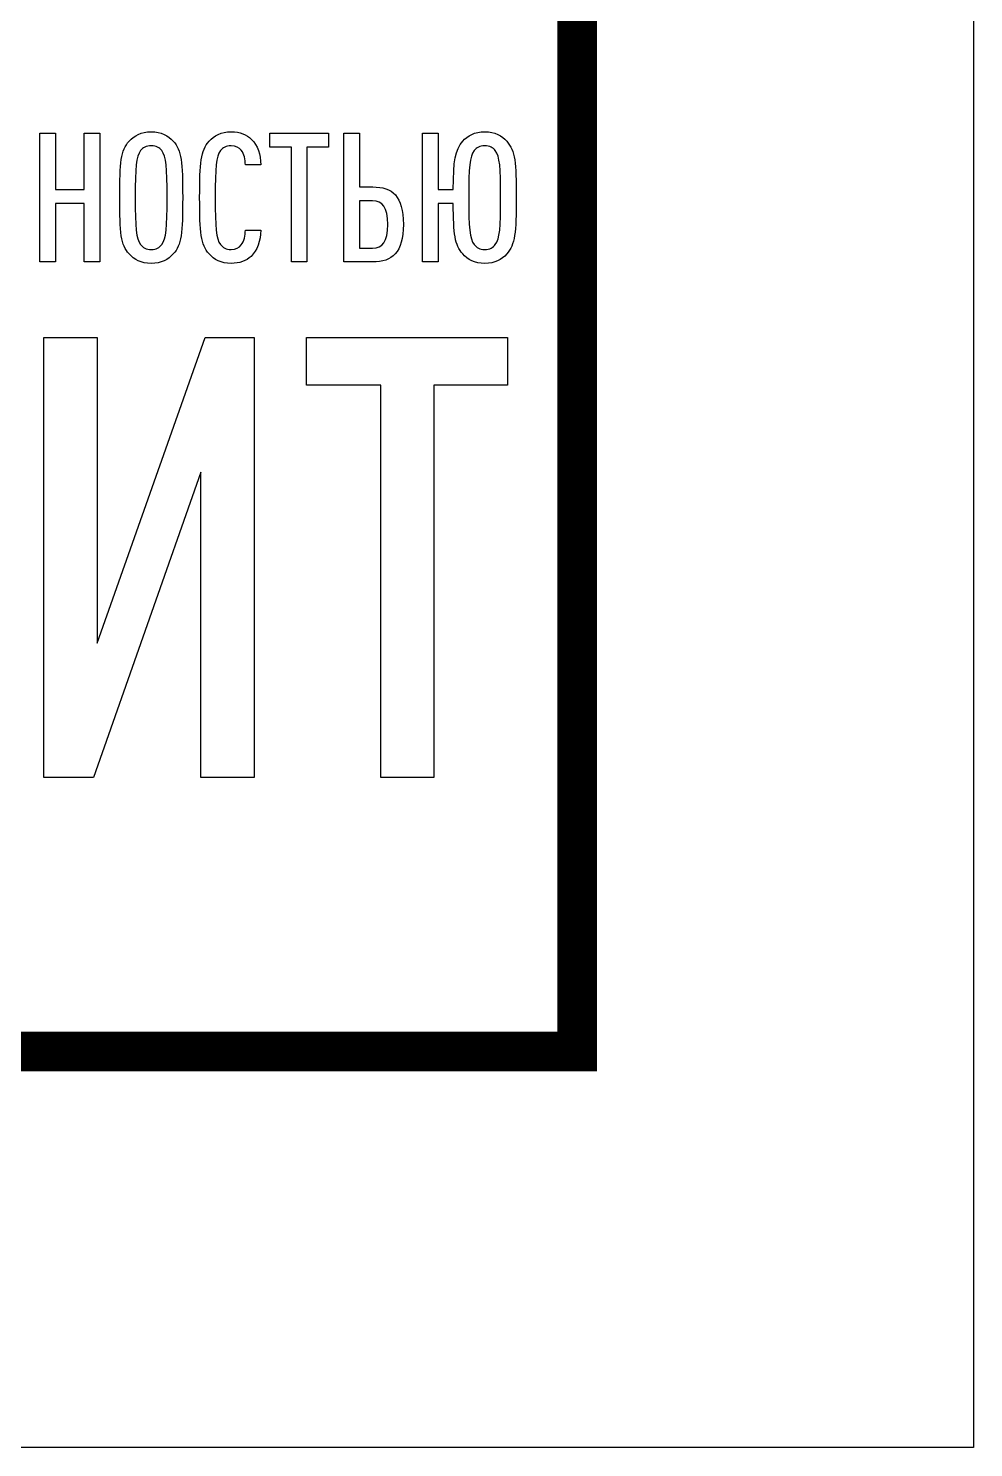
# Model space of a CAD drawing. Header units: millimetres. Extents: x 1601 to 14530, y 1157 to 12625.
# Drawn here: x 7773.16 to 7785.08, y 2141.44 to 2159.36 of the extents above; entities that cross this region are included whole.
import ezdxf

# ---------------------------------------------------------------- set-up
doc = ezdxf.new("R2010")
doc.units = ezdxf.units.MM

# ---------------------------------------------------------------- blocks, each defined once
blk = doc.blocks.new('Лого')
at = {"color": 159}
for points, knots in [([(9.0238, 1.9399), (9.0238, 1.9399), (9.0238, 2.3015), (9.0238, 2.3015), (9.0238, 2.3015), (9.0238, 2.3015), (8.9801, 2.3015), (8.9801, 2.3015), (8.9801, 2.3015), (8.9801, 2.3015), (8.9801, 2.1436), (8.9801, 2.1436), (8.9801, 2.1436), (8.9801, 2.1436), (8.8998, 2.1436), (8.8998, 2.1436), (8.8998, 2.1436), (8.8998, 2.1436), (8.8998, 2.3015), (8.8998, 2.3015), (8.8998, 2.3015), (8.8998, 2.3015), (8.8561, 2.3015), (8.8561, 2.3015), (8.8561, 2.3015), (8.8561, 2.3015), (8.8561, 1.9399), (8.8561, 1.9399), (8.8561, 1.9399), (8.8561, 1.9399), (8.8998, 1.9399), (8.8998, 1.9399), (8.8998, 1.9399), (8.8998, 1.9399), (8.8998, 2.1039), (8.8998, 2.1039), (8.8998, 2.1039), (8.8998, 2.1039), (8.9801, 2.1039), (8.9801, 2.1039), (8.9801, 2.1039), (8.9801, 2.1039), (8.9801, 1.9399), (8.9801, 1.9399), (8.9801, 1.9399), (8.9801, 1.9399), (9.0238, 1.9399), (9.0238, 1.9399)], [0, 0, 0, 0, 0.076923, 0.076923, 0.076923, 0.076923, 0.153846, 0.153846, 0.153846, 0.153846, 0.230769, 0.230769, 0.230769, 0.230769, 0.307692, 0.307692, 0.307692, 0.307692, 0.384615, 0.384615, 0.384615, 0.384615, 0.461538, 0.461538, 0.461538, 0.461538, 0.538462, 0.538462, 0.538462, 0.538462, 0.615385, 0.615385, 0.615385, 0.615385, 0.692308, 0.692308, 0.692308, 0.692308, 0.769231, 0.769231, 0.769231, 0.769231, 0.846154, 0.846154, 0.846154, 0.846154, 1, 1, 1, 1]), ([(9.2569, 2.1207), (9.2569, 2.2208), (9.2538, 2.2533), (9.2305, 2.2792), (9.2305, 2.2792), (9.2163, 2.2949), (9.197, 2.3056), (9.1685, 2.3056), (9.1685, 2.3056), (9.1401, 2.3056), (9.1208, 2.2949), (9.1065, 2.2792), (9.1065, 2.2792), (9.0832, 2.2533), (9.0801, 2.2208), (9.0801, 2.1207), (9.0801, 2.1207), (9.0801, 2.0206), (9.0832, 1.9881), (9.1065, 1.9622), (9.1065, 1.9622), (9.1208, 1.9465), (9.1401, 1.9358), (9.1685, 1.9358), (9.1685, 1.9358), (9.197, 1.9358), (9.2163, 1.9465), (9.2305, 1.9622), (9.2305, 1.9622), (9.2538, 1.9881), (9.2569, 2.0206), (9.2569, 2.1207)], [0, 0, 0, 0, 0.111111, 0.111111, 0.111111, 0.111111, 0.222222, 0.222222, 0.222222, 0.222222, 0.333333, 0.333333, 0.333333, 0.333333, 0.444444, 0.444444, 0.444444, 0.444444, 0.555556, 0.555556, 0.555556, 0.555556, 0.666667, 0.666667, 0.666667, 0.666667, 0.777778, 0.777778, 0.777778, 0.777778, 1, 1, 1, 1]), ([(9.4763, 2.0293), (9.4763, 2.0293), (9.4331, 2.0293), (9.4331, 2.0293), (9.4331, 2.0293), (9.4326, 2.014), (9.4296, 1.9983), (9.4215, 1.9876), (9.4215, 1.9876), (9.4159, 1.9805), (9.4067, 1.9749), (9.393, 1.9749), (9.393, 1.9749), (9.3788, 1.9749), (9.3691, 1.9805), (9.363, 1.9886), (9.363, 1.9886), (9.3504, 2.0059), (9.3483, 2.0349), (9.3483, 2.1207), (9.3483, 2.1207), (9.3483, 2.2065), (9.3504, 2.2355), (9.363, 2.2528), (9.363, 2.2528), (9.3691, 2.2609), (9.3788, 2.2665), (9.393, 2.2665), (9.393, 2.2665), (9.4067, 2.2665), (9.4159, 2.2609), (9.4215, 2.2538), (9.4215, 2.2538), (9.4301, 2.2431), (9.4326, 2.2279), (9.4331, 2.2126), (9.4331, 2.2126), (9.4331, 2.2126), (9.4763, 2.2126), (9.4763, 2.2126), (9.4763, 2.2126), (9.4758, 2.2421), (9.4672, 2.268), (9.4504, 2.2843), (9.4504, 2.2843), (9.4362, 2.298), (9.4184, 2.3056), (9.393, 2.3056), (9.393, 2.3056), (9.3646, 2.3056), (9.3448, 2.2949), (9.331, 2.2792), (9.331, 2.2792), (9.3072, 2.2517), (9.3046, 2.2208), (9.3046, 2.1207), (9.3046, 2.1207), (9.3046, 2.0206), (9.3072, 1.9897), (9.331, 1.9622), (9.331, 1.9622), (9.3448, 1.9465), (9.3646, 1.9358), (9.393, 1.9358), (9.393, 1.9358), (9.4169, 1.9358), (9.4347, 1.9429), (9.4489, 1.9556), (9.4489, 1.9556), (9.4667, 1.9719), (9.4758, 1.9988), (9.4763, 2.0293)], [0, 0, 0, 0, 0.052632, 0.052632, 0.052632, 0.052632, 0.105263, 0.105263, 0.105263, 0.105263, 0.157895, 0.157895, 0.157895, 0.157895, 0.210526, 0.210526, 0.210526, 0.210526, 0.263158, 0.263158, 0.263158, 0.263158, 0.315789, 0.315789, 0.315789, 0.315789, 0.368421, 0.368421, 0.368421, 0.368421, 0.421053, 0.421053, 0.421053, 0.421053, 0.473684, 0.473684, 0.473684, 0.473684, 0.526316, 0.526316, 0.526316, 0.526316, 0.578947, 0.578947, 0.578947, 0.578947, 0.631579, 0.631579, 0.631579, 0.631579, 0.684211, 0.684211, 0.684211, 0.684211, 0.736842, 0.736842, 0.736842, 0.736842, 0.789474, 0.789474, 0.789474, 0.789474, 0.842105, 0.842105, 0.842105, 0.842105, 0.894737, 0.894737, 0.894737, 0.894737, 1, 1, 1, 1]), ([(9.6663, 2.2624), (9.6663, 2.2624), (9.6663, 2.3015), (9.6663, 2.3015), (9.6663, 2.3015), (9.6663, 2.3015), (9.5012, 2.3015), (9.5012, 2.3015), (9.5012, 2.3015), (9.5012, 2.3015), (9.5012, 2.2624), (9.5012, 2.2624), (9.5012, 2.2624), (9.5012, 2.2624), (9.5622, 2.2624), (9.5622, 2.2624), (9.5622, 2.2624), (9.5622, 2.2624), (9.5622, 1.9399), (9.5622, 1.9399), (9.5622, 1.9399), (9.5622, 1.9399), (9.6058, 1.9399), (9.6058, 1.9399), (9.6058, 1.9399), (9.6058, 1.9399), (9.6058, 2.2624), (9.6058, 2.2624), (9.6058, 2.2624), (9.6058, 2.2624), (9.6663, 2.2624), (9.6663, 2.2624)], [0, 0, 0, 0, 0.111111, 0.111111, 0.111111, 0.111111, 0.222222, 0.222222, 0.222222, 0.222222, 0.333333, 0.333333, 0.333333, 0.333333, 0.444444, 0.444444, 0.444444, 0.444444, 0.555556, 0.555556, 0.555556, 0.555556, 0.666667, 0.666667, 0.666667, 0.666667, 0.777778, 0.777778, 0.777778, 0.777778, 1, 1, 1, 1]), ([(9.8766, 2.0455), (9.8766, 2.1253), (9.8456, 2.1507), (9.7907, 2.1507), (9.7907, 2.1507), (9.7907, 2.1507), (9.7531, 2.1507), (9.7531, 2.1507), (9.7531, 2.1507), (9.7531, 2.1507), (9.7531, 2.3015), (9.7531, 2.3015), (9.7531, 2.3015), (9.7531, 2.3015), (9.7095, 2.3015), (9.7095, 2.3015), (9.7095, 2.3015), (9.7095, 2.3015), (9.7095, 1.9399), (9.7095, 1.9399), (9.7095, 1.9399), (9.7095, 1.9399), (9.7907, 1.9399), (9.7907, 1.9399), (9.7907, 1.9399), (9.8451, 1.9399), (9.8766, 1.9658), (9.8766, 2.0455)], [0, 0, 0, 0, 0.125, 0.125, 0.125, 0.125, 0.25, 0.25, 0.25, 0.25, 0.375, 0.375, 0.375, 0.375, 0.5, 0.5, 0.5, 0.5, 0.625, 0.625, 0.625, 0.625, 0.75, 0.75, 0.75, 0.75, 1, 1, 1, 1]), ([(9.9741, 1.9399), (9.9741, 1.9399), (9.9741, 2.1039), (9.9741, 2.1039), (9.9741, 2.1039), (9.9741, 2.1039), (10.0167, 2.1039), (10.0167, 2.1039), (10.0167, 2.1039), (10.0173, 2.0171), (10.0213, 1.9876), (10.0432, 1.9622), (10.0432, 1.9622), (10.0569, 1.9465), (10.0767, 1.9358), (10.1051, 1.9358), (10.1051, 1.9358), (10.1336, 1.9358), (10.1529, 1.946), (10.1671, 1.9622), (10.1671, 1.9622), (10.1905, 1.9892), (10.1935, 2.0206), (10.1935, 2.1207), (10.1935, 2.1207), (10.1935, 2.2208), (10.191, 2.2512), (10.1671, 2.2792), (10.1671, 2.2792), (10.1534, 2.2949), (10.1336, 2.3056), (10.1051, 2.3056), (10.1051, 2.3056), (10.0767, 2.3056), (10.0569, 2.2949), (10.0432, 2.2792), (10.0432, 2.2792), (10.0218, 2.2543), (10.0173, 2.2253), (10.0167, 2.1436), (10.0167, 2.1436), (10.0167, 2.1436), (9.9741, 2.1436), (9.9741, 2.1436), (9.9741, 2.1436), (9.9741, 2.1436), (9.9741, 2.3015), (9.9741, 2.3015), (9.9741, 2.3015), (9.9741, 2.3015), (9.9304, 2.3015), (9.9304, 2.3015), (9.9304, 2.3015), (9.9304, 2.3015), (9.9304, 1.9399), (9.9304, 1.9399), (9.9304, 1.9399), (9.9304, 1.9399), (9.9741, 1.9399), (9.9741, 1.9399)], [0, 0, 0, 0, 0.0625, 0.0625, 0.0625, 0.0625, 0.125, 0.125, 0.125, 0.125, 0.1875, 0.1875, 0.1875, 0.1875, 0.25, 0.25, 0.25, 0.25, 0.3125, 0.3125, 0.3125, 0.3125, 0.375, 0.375, 0.375, 0.375, 0.4375, 0.4375, 0.4375, 0.4375, 0.5, 0.5, 0.5, 0.5, 0.5625, 0.5625, 0.5625, 0.5625, 0.625, 0.625, 0.625, 0.625, 0.6875, 0.6875, 0.6875, 0.6875, 0.75, 0.75, 0.75, 0.75, 0.8125, 0.8125, 0.8125, 0.8125, 0.875, 0.875, 0.875, 0.875, 1, 1, 1, 1]), ([(9.2132, 2.1207), (9.2132, 2.0349), (9.2107, 2.0059), (9.198, 1.9886), (9.198, 1.9886), (9.1919, 1.9805), (9.1827, 1.9749), (9.1685, 1.9749), (9.1685, 1.9749), (9.1543, 1.9749), (9.1446, 1.9805), (9.1385, 1.9886), (9.1385, 1.9886), (9.1259, 2.0059), (9.1238, 2.0349), (9.1238, 2.1207), (9.1238, 2.1207), (9.1238, 2.2065), (9.1259, 2.2355), (9.1385, 2.2528), (9.1385, 2.2528), (9.1446, 2.2609), (9.1543, 2.2665), (9.1685, 2.2665), (9.1685, 2.2665), (9.1827, 2.2665), (9.1919, 2.2609), (9.198, 2.2528), (9.198, 2.2528), (9.2107, 2.2355), (9.2132, 2.2065), (9.2132, 2.1207)], [0, 0, 0, 0, 0.111111, 0.111111, 0.111111, 0.111111, 0.222222, 0.222222, 0.222222, 0.222222, 0.333333, 0.333333, 0.333333, 0.333333, 0.444444, 0.444444, 0.444444, 0.444444, 0.555556, 0.555556, 0.555556, 0.555556, 0.666667, 0.666667, 0.666667, 0.666667, 0.777778, 0.777778, 0.777778, 0.777778, 1, 1, 1, 1]), ([(10.1498, 2.1207), (10.1498, 2.0349), (10.1478, 2.0059), (10.1346, 1.9886), (10.1346, 1.9886), (10.1285, 1.9805), (10.1193, 1.9749), (10.1051, 1.9749), (10.1051, 1.9749), (10.0909, 1.9749), (10.0818, 1.9805), (10.0757, 1.9886), (10.0757, 1.9886), (10.0625, 2.0059), (10.0604, 2.0349), (10.0604, 2.1207), (10.0604, 2.1207), (10.0604, 2.2065), (10.0625, 2.2355), (10.0757, 2.2528), (10.0757, 2.2528), (10.0818, 2.2609), (10.0909, 2.2665), (10.1051, 2.2665), (10.1051, 2.2665), (10.1193, 2.2665), (10.1285, 2.2609), (10.1346, 2.2528), (10.1346, 2.2528), (10.1478, 2.2355), (10.1498, 2.2065), (10.1498, 2.1207)], [0, 0, 0, 0, 0.111111, 0.111111, 0.111111, 0.111111, 0.222222, 0.222222, 0.222222, 0.222222, 0.333333, 0.333333, 0.333333, 0.333333, 0.444444, 0.444444, 0.444444, 0.444444, 0.555556, 0.555556, 0.555556, 0.555556, 0.666667, 0.666667, 0.666667, 0.666667, 0.777778, 0.777778, 0.777778, 0.777778, 1, 1, 1, 1]), ([(9.8329, 2.0455), (9.8329, 1.9968), (9.8187, 1.979), (9.7902, 1.979), (9.7902, 1.979), (9.7902, 1.979), (9.7531, 1.979), (9.7531, 1.979), (9.7531, 1.979), (9.7531, 1.979), (9.7531, 2.1116), (9.7531, 2.1116), (9.7531, 2.1116), (9.7531, 2.1116), (9.7902, 2.1116), (9.7902, 2.1116), (9.7902, 2.1116), (9.8187, 2.1116), (9.8329, 2.0938), (9.8329, 2.0455)], [0, 0, 0, 0, 0.166667, 0.166667, 0.166667, 0.166667, 0.333333, 0.333333, 0.333333, 0.333333, 0.5, 0.5, 0.5, 0.5, 0.666667, 0.666667, 0.666667, 0.666667, 1, 1, 1, 1]), ([(9.4574, 0.4914), (9.4574, 0.4914), (9.4574, 1.7272), (9.4574, 1.7272), (9.4574, 1.7272), (9.4574, 1.7272), (9.3202, 1.7272), (9.3202, 1.7272), (9.3202, 1.7272), (9.3202, 1.7272), (9.0165, 0.8681), (9.0165, 0.8681), (9.0165, 0.8681), (9.0165, 0.8681), (9.0165, 1.7272), (9.0165, 1.7272), (9.0165, 1.7272), (9.0165, 1.7272), (8.8673, 1.7272), (8.8673, 1.7272), (8.8673, 1.7272), (8.8673, 1.7272), (8.8673, 0.4914), (8.8673, 0.4914), (8.8673, 0.4914), (8.8673, 0.4914), (9.0061, 0.4914), (9.0061, 0.4914), (9.0061, 0.4914), (9.0061, 0.4914), (9.3081, 1.3488), (9.3081, 1.3488), (9.3081, 1.3488), (9.3081, 1.3488), (9.3081, 0.4914), (9.3081, 0.4914), (9.3081, 0.4914), (9.3081, 0.4914), (9.4574, 0.4914), (9.4574, 0.4914)], [0, 0, 0, 0, 0.090909, 0.090909, 0.090909, 0.090909, 0.181818, 0.181818, 0.181818, 0.181818, 0.272727, 0.272727, 0.272727, 0.272727, 0.363636, 0.363636, 0.363636, 0.363636, 0.454545, 0.454545, 0.454545, 0.454545, 0.545455, 0.545455, 0.545455, 0.545455, 0.636364, 0.636364, 0.636364, 0.636364, 0.727273, 0.727273, 0.727273, 0.727273, 0.818182, 0.818182, 0.818182, 0.818182, 1, 1, 1, 1]), ([(10.169, 1.5935), (10.169, 1.5935), (10.169, 1.7272), (10.169, 1.7272), (10.169, 1.7272), (10.169, 1.7272), (9.6049, 1.7272), (9.6049, 1.7272), (9.6049, 1.7272), (9.6049, 1.7272), (9.6049, 1.5935), (9.6049, 1.5935), (9.6049, 1.5935), (9.6049, 1.5935), (9.8132, 1.5935), (9.8132, 1.5935), (9.8132, 1.5935), (9.8132, 1.5935), (9.8132, 0.4914), (9.8132, 0.4914), (9.8132, 0.4914), (9.8132, 0.4914), (9.9624, 0.4914), (9.9624, 0.4914), (9.9624, 0.4914), (9.9624, 0.4914), (9.9624, 1.5935), (9.9624, 1.5935), (9.9624, 1.5935), (9.9624, 1.5935), (10.169, 1.5935), (10.169, 1.5935)], [0, 0, 0, 0, 0.111111, 0.111111, 0.111111, 0.111111, 0.222222, 0.222222, 0.222222, 0.222222, 0.333333, 0.333333, 0.333333, 0.333333, 0.444444, 0.444444, 0.444444, 0.444444, 0.555556, 0.555556, 0.555556, 0.555556, 0.666667, 0.666667, 0.666667, 0.666667, 0.777778, 0.777778, 0.777778, 0.777778, 1, 1, 1, 1])]:
    blk.add_open_spline(points, degree=3, knots=knots, dxfattribs=at)

msp = doc.modelspace()

# ---------------------------------------------------------------- linework, layer by layer
msp.add_lwpolyline([(7191.0803, 2561.4364), (7785.0803, 2561.4364), (7785.0803, 2141.4364), (7191.0803, 2141.4364)], close=True)
at = {"const_width": 0.5}
msp.add_lwpolyline([(7211.0803, 2556.4364), (7780.0803, 2556.4364), (7780.0803, 2146.4364), (7211.0803, 2146.4364)], close=True, dxfattribs=at)

# ---------------------------------------------------------------- block references
at = {"xscale": 4.492609629394886, "yscale": 4.492609629394886, "zscale": 4.492609629394886}
msp.add_blockref('Лого', (7733.5139, 2147.6916), dxfattribs=at)

doc.saveas('drawing.dxf')
